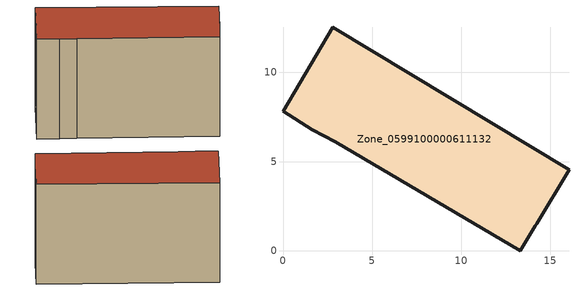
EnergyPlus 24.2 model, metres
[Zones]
Zone_0599100000611132
 floor ground (C_G): 2.92,6.11 1.65,6.79 0,7.82 2.78,12.53 16.04,4.53 14.22,1.52 14.15,1.41 13.3,0 z0
 wall outside (C_F): 1.65,6.79 2.92,6.11 13.3,0 14.15,1.41 14.22,1.52 16.04,4.53 2.78,12.53 0,7.82 1.65,6.79 z0:9.62
 roof outside (C_R): 13.3,0 14.15,1.41 14.22,1.52 16.04,4.53 2.78,12.53 0,7.82 1.65,6.79 2.92,6.11 z9.62
[BUILDING]
Pand.0599100000611132: North Axis=0; Terrain=City; Loads Convergence Tolerance Value=0.04; Temperature Convergence Tolerance Value=0.4; Solar Distribution=FullExterior; Maximum Number of Warmup Days=25; Minimum Number of Warmup Days=1
[Site:Location]
Rotterdam.The.Hague.AP_ZH_NLD Design_Conditions: Latitude=51.96; Longitude=4.45; Time Zone=1; Elevation=-4.5
[SITE:GROUNDTEMPERATURE:BUILDINGSURFACE]
18, 18, 18, 18, 18, 18, 18, 18, 18, 18, 18, 18
[MATERIAL] Thermal Absorptance=0.9; Solar Absorptance=0.7; Visible Absorptance=0.7
Name | Roughness | Thickness | Conductivity | Density | Specific Heat
G.TI.1946 | MediumSmooth | 0.15 | 1 | 540 | 1210
F.TI.1946 | Rough | 0.3 | 0.857143 | 1920 | 840
R.TI.1946 | MediumRough | 0.2 | 0.1 | 1500 | 1000
[CONSTRUCTION]
C_G: G.TI.1946
C_F: F.TI.1946
C_R: R.TI.1946
[ZONE]
Zone_0599100000611132: Type=1; Multiplier=1; Ceiling Height=Autocalculate; Volume=Autocalculate; Floor Area=autocalculate; Part of Total Floor Area=Yes
[ZONEINFILTRATION:DESIGNFLOWRATE]
Infil_Zone_0599100000611132: Zone or ZoneList or Space or SpaceList=Zone_0599100000611132; Schedule=AlwaysOn; Design Flow Rate Calculation Method=Flow/Area; Flow Rate per Floor Area=0.003; Constant Term Coefficient=1; Temperature Term Coefficient=0; Velocity Term Coefficient=0; Velocity Squared Term Coefficient=0
[HVACTEMPLATE:ZONE:IDEALLOADSAIRSYSTEM]
Zone_0599100000611132: Maximum Heating Supply Air Temperature=50; Minimum Cooling Supply Air Temperature=13; Maximum Heating Supply Air Humidity Ratio=0.0156; Minimum Cooling Supply Air Humidity Ratio=0.0077; Heating Limit=NoLimit; Cooling Limit=NoLimit; Dehumidification Control Type=ConstantSensibleHeatRatio; Cooling Sensible Heat Ratio=0.7; Dehumidification Setpoint=60; Humidification Control Type=None; Humidification Setpoint=30; Outdoor Air Method=None; Outdoor Air Flow Rate per Person=0.00944; Outdoor Air Flow Rate per Zone Floor Area=0; Outdoor Air Flow Rate per Zone=0; Demand Controlled Ventilation Type=None; Outdoor Air Economizer Type=NoEconomizer; Heat Recovery Type=None; Sensible Heat Recovery Effectiveness=0.7; Latent Heat Recovery Effectiveness=0.65
[ZONECONTROL:THERMOSTAT]
ThermostatControl_Zone_0599100000611132: Zone or ZoneList=Zone_0599100000611132; Control Type Schedule=DualSetpointControlType; Control 1=Thermostat_Zone_0599100000611132; Temperature Difference Between Cutout And Setpoint=0
[THERMOSTATSETPOINT:DUALSETPOINT]
Thermostat_Zone_0599100000611132: Heating Setpoint Temperature Schedule=HeatingSetpoint_Zone_0599100000611132; Cooling Setpoint Temperature Schedule=CoolingSetpoint_Zone_0599100000611132
[SCHEDULE:COMPACT]
HeatingSetpoint_Zone_0599100000611132: Through: 12/31, For: AllDays, Until: 24:00, 21
CoolingSetpoint_Zone_0599100000611132: Through: 12/31, For: AllDays, Until: 24:00, 24
DualSetpointControlType: Through: 12/31, For: AllDays, Until: 24:00, 4
AlwaysOn: Through: 12/31, For: AllDays, Until: 24:00, 1
